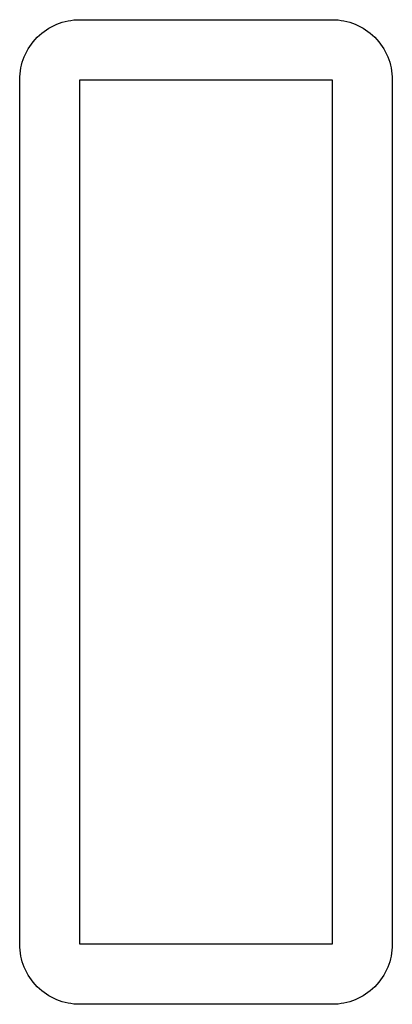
# Model space of a CAD drawing. Header units: millimetres. Extents: x -15.5 to 15.5, y -41 to 41.
import ezdxf

# ---------------------------------------------------------------- set-up
doc = ezdxf.new("R2010")
doc.units = ezdxf.units.MM
doc.layers.get('0').update_dxf_attribs({"linetype": 'CONTINUOUS'})

msp = doc.modelspace()

# ---------------------------------------------------------------- linework, layer by layer
for p, q in [((-10.5, 36), (10.5, 36)), ((-10.5, -36), (-10.5, 36)), ((10.5, 36), (10.5, -36)), ((10.5, -36), (-10.5, -36))]:
    msp.add_line(p, q)
msp.add_lwpolyline([(15.5, -36, -0.414214), (10.5, -41), (-10.5, -41, -0.414214), (-15.5, -36), (-15.5, 36, -0.414214), (-10.5, 41), (10.5, 41, -0.414214), (15.5, 36)], format="xyb", close=True)

doc.saveas('drawing.dxf')
